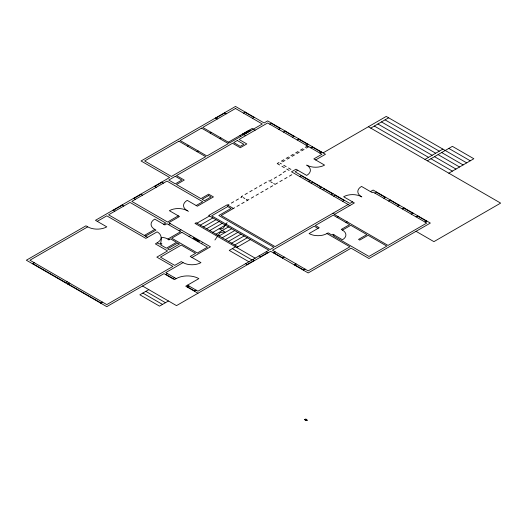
<?xml version="1.0" encoding="UTF-8"?>
<svg xmlns="http://www.w3.org/2000/svg" width="527" height="527" viewBox="0 0 527 527"><rect width="100%" height="100%" fill="white"/><g stroke="black" fill="none" stroke-linecap="round" stroke-linejoin="round"><path stroke-width="0.79" d="M315.64 159.938L325.469 154.266L267.67 120.894L264.093 122.956L235.497 106.447L141.052 160.972L169.654 177.487L95.466 220.312L106.79 226.854A13.485 7.786 0 0 1 87.726 226.854L29.927 260.219L106.79 304.599L172.928 266.412L156.842 257.123L167.566 250.931L155.353 243.876L157.138 242.848L159.226 244.054L160.715 243.191L161.717 237.381A10.112 5.837 0 0 1 167.863 239.06L169.055 239.752M306.53 419.894L306.595 419.788A0.843 0.487 0 0 0 305.515 419.222L305.021 419.459M214.917 239.983L220.194 232.479L225.049 231.992L219.1 228.744L223.066 228.389L227.117 222.625M306.523 419.907L306.035 420.144A0.843 0.487 0 0 1 304.949 419.584L305.739 419.261A0.738 0.428 0 0 1 306.497 419.775L305.812 420.111A0.738 0.428 0 0 1 305.054 419.597M215.833 118.14L224.772 112.982M243.54 113.153L245.325 112.119M187.526 146.177L188.719 145.492M210.174 133.107L211.36 132.422M252.479 118.311L254.264 117.284M197.065 151.684L198.251 150.999M219.706 138.614L220.899 137.922M228.343 142.224L252.176 128.463L255.16 130.182M239.956 135.689L240.852 136.21M242.795 134.056L249.284 130.307L250.18 130.821L243.685 134.569M113.345 210.339L122.284 205.181M133.904 198.468L141.052 194.344M154.754 186.426L161.908 182.302M97.258 221.347L106.79 215.839L145.821 238.375L157.138 231.84A13.485 7.786 0 0 1 157.138 242.848M269.758 124.161L271.543 123.134M32.457 263.744L34.242 262.716M278.697 129.326L280.483 128.292M283.46 132.073L285.252 131.045M292.399 137.237L294.185 136.203M297.169 139.984L298.954 138.957M144.332 235.45L154.754 229.429L155.946 230.121L145.518 236.136M163.693 224.271L165.781 223.066L130.031 202.427L108.575 214.812L147.606 237.341M178.291 215.839L167.566 222.032L131.816 201.393L166.973 181.097L202.724 201.736L196.169 205.523M65.526 282.841L67.318 281.807M168.462 224.614L170.247 223.58M306.101 145.149L307.893 144.115M67.614 284.04L69.399 283.012M278.994 162.52L277.202 163.554L279.587 164.931M281.378 161.143L283.757 159.767M286.141 158.39L288.526 157.013M290.911 155.643L293.295 154.266M295.673 152.889L298.058 151.512M300.443 150.136L302.827 148.759M305.212 147.382L307.59 146.005M282.564 161.835L284.949 160.458M287.334 159.082L289.718 157.705M292.103 156.328L294.488 154.951M296.866 153.574L299.25 152.198M301.635 150.821L304.02 149.451M306.404 148.074L308.782 146.697M310.871 147.903L312.656 146.868M179.187 230.806L180.972 229.772M167.863 239.06L180.675 231.669L166.973 223.758L164.885 224.957L154.754 219.113A12.641 7.299 0 0 0 154.754 229.429M242.644 195.892L241.452 196.578L242.051 196.92L240.859 197.612M245.029 194.516L247.413 193.139M249.798 191.762L252.176 190.385M254.561 189.009L256.945 187.632M259.33 186.255L261.715 184.878M264.093 183.508L266.478 182.131M283.164 172.494L285.548 171.123M227.75 205.181L228.942 204.489M231.327 203.112L233.705 201.736M236.089 200.359L238.474 198.989M271.84 179.72L269.462 181.097L268.862 180.754M274.224 178.343L276.609 176.967M278.994 175.59L281.378 174.22M196.986 223.191L209.496 215.971M168.759 239.923L170.544 238.889L176.505 242.328L166.374 248.177L160.419 244.739L161.908 243.876L160.715 243.191M319.81 153.061L321.595 152.026M323.084 152.889L386.245 116.421L466.685 162.863M200.339 225.128L212.855 217.908M297.762 170.261L295.08 171.809L349.902 203.455L352.583 201.907M370.751 128.12L388.63 117.798M234.601 207.757L221.195 215.497L275.12 246.629L348.11 204.489M236.985 206.38L239.37 205.003M241.748 203.633L244.133 202.256M246.517 200.879L248.902 199.502M251.287 198.126L253.671 196.749M256.05 195.372L258.434 193.995M260.819 192.618L263.204 191.248M265.588 189.872L267.966 188.495M270.351 187.118L272.736 185.741M277.505 182.988L275.12 184.364L273.691 183.541M279.883 181.611L282.268 180.234M284.652 178.864L287.037 177.487M289.422 176.11L291.8 174.733M203.468 226.939L215.978 219.713M189.015 236.485L190.807 235.45M206.597 228.744L219.107 221.518M299.698 176.538L301.484 175.504M209.726 230.549L222.236 223.323M212.855 232.354L225.365 225.128M197.954 241.643L199.746 240.608M215.978 234.159L228.494 226.939M308.638 181.696L310.423 180.669M100.683 303.137L102.469 302.103M219.107 235.964L231.623 228.744M311.022 183.073L312.807 182.046M222.236 237.776L234.752 230.549M183.06 262.63L181.275 261.596L174.72 265.377L160.419 257.123L181.275 245.081L195.57 253.342L190.207 256.438L200.939 262.63A12.641 7.299 0 0 1 183.06 262.63L165.781 272.604L176.209 278.625A16.008 9.242 0 0 1 198.85 278.625L185.741 286.194L197.954 293.243M191.999 257.466L210.471 246.801L168.759 222.723L179.483 216.531L169.358 210.681A12.641 7.299 0 0 1 187.23 210.681L188.422 211.373M225.365 239.581L237.881 232.354M165.63 274.58L167.421 273.553M319.955 188.238L321.747 187.204M228.494 241.386L241.004 234.159M148.798 289.633L139.859 294.791L159.523 306.147L168.462 300.983M322.34 189.608L324.131 188.58M231.623 243.191L244.133 235.964M172.784 278.711L174.569 277.676M176.209 278.625L174.417 279.659L163.989 273.638L106.79 306.661L26.35 260.219L85.934 225.819L87.726 226.854M234.752 244.996L247.262 237.776M235.497 246.801L229.238 250.417L248.902 261.767M236.689 247.492L250.391 239.581M331.279 194.773L333.064 193.738M333.663 196.149L335.449 195.115M187.23 287.05L189.015 286.023M342.603 201.307L344.388 200.273M194.384 291.181L196.169 290.146M424.979 159.424L442.851 149.101M370.455 191.591L373.136 190.043L430.342 223.066L368.966 258.5L351.087 248.177L308.19 272.946L270.647 251.274L176.505 305.627L142.54 286.023M247.117 264.521L254.264 260.391M260.522 256.781L267.67 252.65M427.357 160.801L452.383 146.354L473.839 158.739L448.813 173.185M374.928 193.139L376.713 192.105M273.46 252.901L275.252 251.866M337.089 217.387L338.281 216.702M383.86 198.297L385.652 197.263M282.4 258.059L284.185 257.024M342.451 230.121L341.259 229.429L349.599 224.614L333.216 215.154L315.337 225.477L319.21 227.71L309.085 233.56A12.641 7.299 0 0 0 326.957 233.56L328.15 232.868L331.727 234.937L332.919 234.245L342.451 239.752A11.798 6.811 0 0 0 342.451 230.121L350.791 225.306L366.878 234.587L358.538 239.41L359.73 240.095L368.07 235.279L386.844 246.116L368.966 256.438L332.919 235.622L334.111 234.937M346.028 222.552L347.221 221.86M388.63 201.05L390.415 200.016M294.316 264.936L296.102 263.908M397.569 206.209L399.354 205.181M402.332 208.962L404.123 207.928M303.256 270.101L305.041 269.066M411.271 214.12L413.063 213.092M416.04 216.874L417.825 215.839M424.979 222.032L426.765 221.004M448.813 148.416L470.262 160.801M385.053 119.86L439.274 151.17M441.659 152.547L463.114 164.931M381.482 121.928L435.704 153.232M438.089 154.609L459.537 166.993M377.905 123.99L432.127 155.294M434.511 156.671L455.96 169.055M374.328 126.052L428.55 157.362M430.934 158.739L452.383 171.123M368.373 126.743L500.65 203.112L433.912 241.643L416.04 231.32M271.247 123.305L280.186 128.463M284.949 131.216L293.888 136.374M298.657 139.128L307.59 144.286M312.359 147.04L321.299 152.198M245.029 112.297L253.968 117.455M376.416 192.276L385.349 197.441M390.118 200.188L399.058 205.352M403.827 208.099L412.76 213.264M417.529 216.017L426.468 221.175M224.469 112.811L226.261 113.845M361.515 196.749A12.641 7.299 0 0 1 361.515 186.426L372.246 192.618L373.136 192.105L426.765 223.066L388.037 245.424L334.408 214.469L354.368 202.941L343.644 196.749A12.641 7.299 0 0 1 361.515 196.749L361.818 196.92M215.536 117.969L217.322 119.003M242.644 133.97L245.622 135.689M280.186 163.205L281.378 163.897M283.757 165.274L286.141 166.651M288.526 168.027L290.911 169.398M301.187 175.675L310.126 180.84M312.511 182.217L321.444 187.375M323.828 188.752L332.768 193.91M335.152 195.286L344.091 200.444M281.971 166.301L284.356 167.678M286.741 169.055L289.119 170.432M349.902 205.523L291.503 171.809L295.976 169.226L306.701 175.419A12.641 7.299 0 0 0 306.701 165.103A12.641 7.299 0 0 0 324.573 165.103L313.848 158.91L321.892 154.266L267.67 122.956L239.067 139.471L246.814 143.943L240.259 147.725L232.512 143.258L176.505 175.59L184.252 180.063L176.505 184.536L200.939 198.639L208.679 194.167L213.448 196.92L197.362 206.209L187.23 200.359A12.641 7.299 0 0 0 187.23 210.681M332.919 213.264L334.704 214.291M270.647 181.782L272.288 182.731M318.018 228.402L314.145 226.162L272.439 250.246L308.19 270.885L349.902 246.801L326.957 233.56M243.243 197.612L244.877 198.554M246.287 199.364L247.71 200.188M233.408 208.448L227.15 204.832L208.679 215.497L268.862 250.246L197.954 291.181L187.526 285.16M161.611 182.131L163.396 183.159M273.757 252.729L282.696 257.887M294.613 264.765L303.552 269.929M154.457 186.255L156.249 187.289M266.181 251.794L267.966 252.822M259.034 255.918L260.819 256.952M237.881 246.801L196.169 222.723L194.977 223.408L255.16 258.158M140.755 194.167L142.54 195.201M252.776 259.534L254.561 260.562M232.367 248.612L252.031 259.963M133.601 198.297L135.393 199.331M245.622 263.658L247.413 264.692M199.318 241.135L193.554 237.809L193.106 238.072L198.87 241.399M202.296 242.855L201.848 243.118M121.987 205.003L123.773 206.037M113.048 210.168L114.833 211.195M165.926 274.409L173.08 278.539M187.526 286.879L194.68 291.009M145.821 291.352L165.485 302.702M142.837 293.071L162.5 304.428M305.601 419.275L307.294 420.256L305.489 419.294M32.753 263.572L65.822 282.67M67.911 283.869L100.98 302.966M178.89 141.19L144.629 160.972L171.44 176.453L205.701 156.671L178.89 141.19M201.531 128.12L180.082 140.505L206.894 155.985L228.343 143.601L201.531 128.12M235.497 108.509L202.724 127.429L229.535 142.909L262.308 123.99L235.497 108.509M175.313 176.281L168.759 180.063L175.313 183.851L181.868 180.063L175.313 176.281M237.282 140.505L233.705 142.567L240.259 146.354L243.836 144.286L237.282 140.505M208.679 195.543L202.124 199.331L204.509 200.708L211.063 196.92L208.679 195.543M181.868 232.354L171.736 238.204L197.362 252.993L207.486 247.15L181.868 232.354M227.75 206.551L211.663 215.839L270.055 249.554L273.928 247.321L218.81 215.497L231.024 208.448L227.75 206.551M177.698 243.019L167.566 248.869L169.358 249.897L179.483 244.054L177.698 243.019M306.846 420.513L305.067 419.571L306.846 420.513"/></g></svg>
